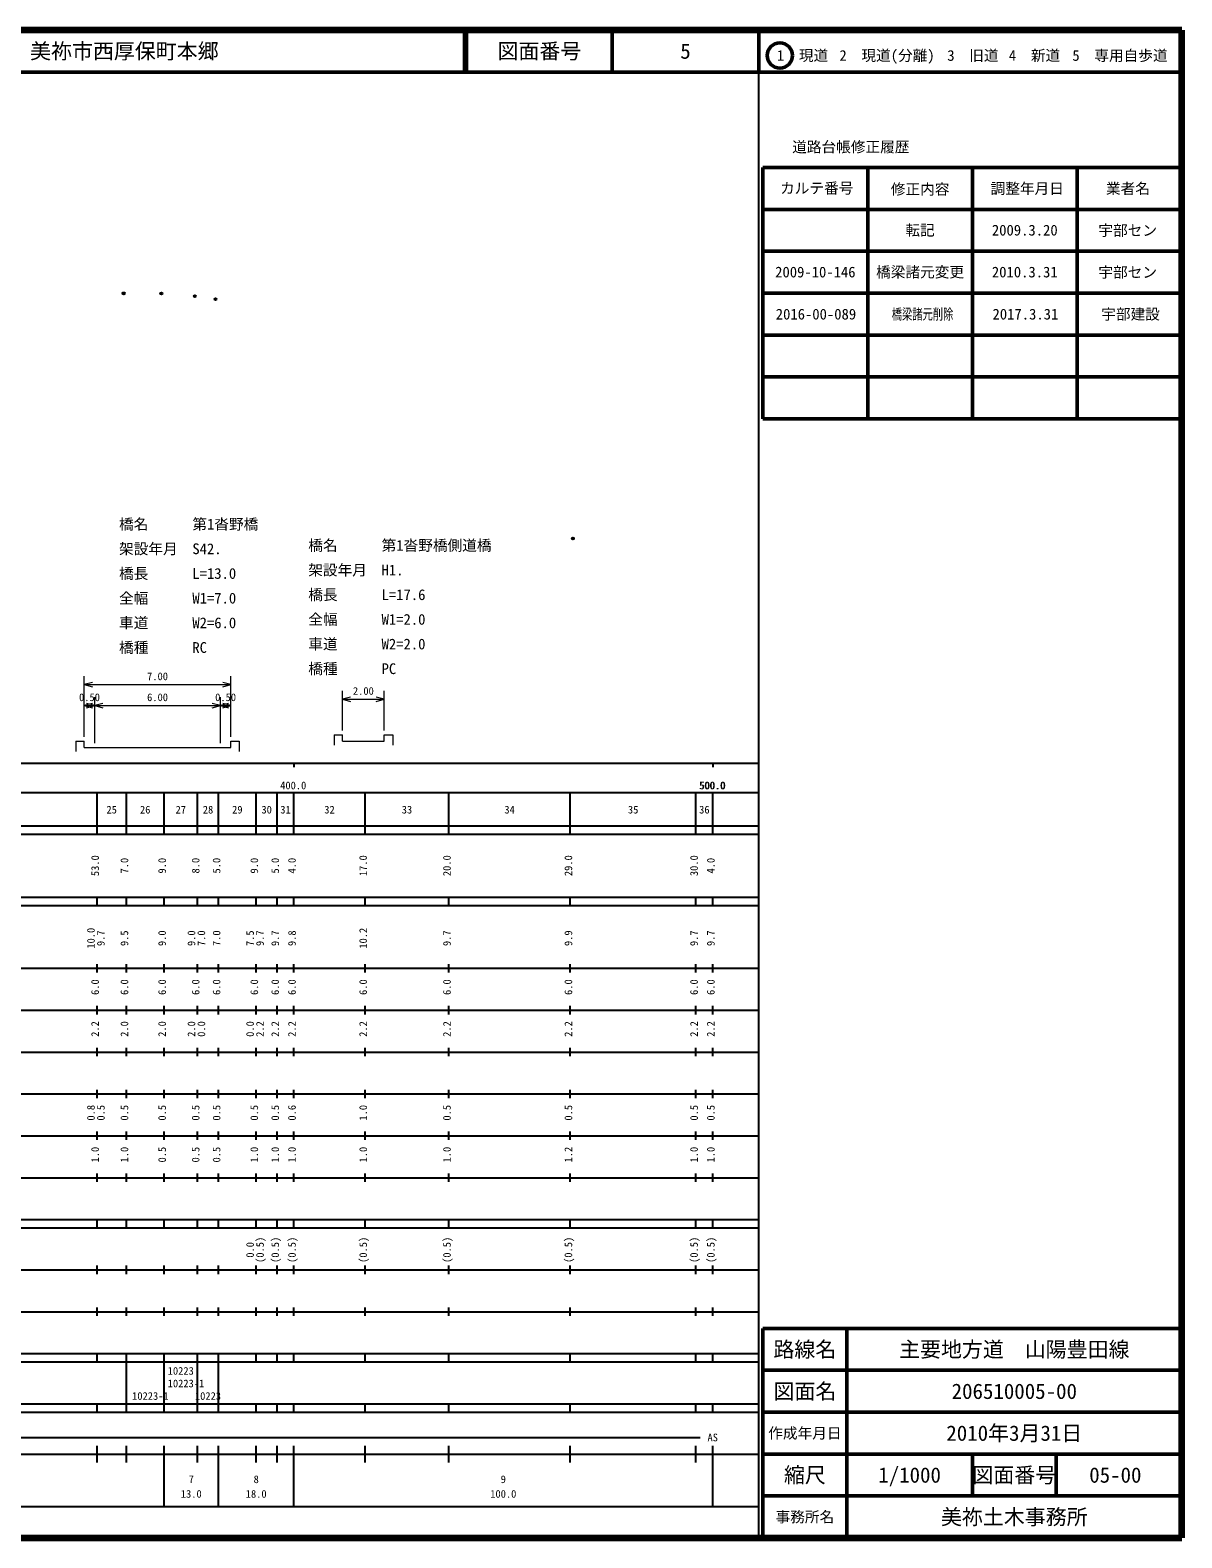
# Model space of a CAD drawing. Units: millimetres on the paper, with parts at other scales. Extents: x 40 to 680, y 20 to 380.
# Drawn here: x 405 to 680, y 20 to 380 of the extents above; entities that cross this region are included whole.
import ezdxf
from ezdxf.enums import TextEntityAlignment as Align

# ---------------------------------------------------------------- set-up
doc = ezdxf.new("R2010")
doc.units = ezdxf.units.MM
doc.header["$PDMODE"] = 32
doc.header["$PDSIZE"] = 0.5
for name, color, linetype in [('M-TTL-TXT', 7, 'Continuous'), ('S-OTRS', 6, 'Continuous'), ('S-TTL-TXT', 7, 'Continuous')]:
    doc.layers.add(name, color=color, linetype=linetype)
for name, color, linetype, lineweight in [('S-STR-HTXT', 7, 'Continuous', 13), ('S-TTL', 2, 'Continuous', 140), ('S-TTL-BAND', 7, 'Continuous', 25), ('S-TTL-FRAM', 2, 'Continuous', 50), ('S-TTL-LINE', 7, 'Continuous', 50)]:
    doc.layers.add(name, color=color, linetype=linetype, lineweight=lineweight)
doc.styles.add('ＭＳ ゴシック', font='')
doc.styles.get('ＭＳ ゴシック').set_extended_font_data('MS Gothic')

msp = doc.modelspace()

# ---------------------------------------------------------------- linework, layer by layer
at = {"layer": 'S-OTRS'}
for p in [(427.364, 317.144), (436.364, 317.102), (444.347, 316.479), (449.293, 315.754), (534.627, 258.627)]:
    msp.add_point(p, dxfattribs=at)
at = {"layer": 'S-STR-HTXT'}
for p, q in [((417.95, 211.24), (417.95, 225.74)), ((419.882, 224.258), (417.95, 223.74)), ((417.95, 223.74), (452.95, 223.74)), ((417.95, 223.74), (419.882, 223.222)), ((452.95, 223.74), (451.019, 224.258)), ((451.019, 223.222), (452.95, 223.74)), ((452.95, 211.24), (452.95, 225.74)), ((420.45, 209.74), (420.45, 220.74)), ((450.45, 209.74), (450.45, 220.74)), ((479.588, 212.75), (479.588, 222.25)), ((481.52, 220.767), (479.588, 220.25)), ((479.588, 220.25), (489.588, 220.25)), ((479.588, 220.25), (481.52, 219.732)), ((489.588, 220.25), (487.656, 220.767)), ((487.656, 219.732), (489.588, 220.25)), ((489.588, 212.75), (489.588, 222.25)), ((419.882, 219.258), (417.95, 218.74)), ((417.95, 218.74), (420.45, 218.74)), ((417.95, 218.74), (419.882, 218.222)), ((420.45, 218.74), (418.519, 219.258)), ((418.519, 218.222), (420.45, 218.74)), ((422.382, 219.258), (420.45, 218.74)), ((420.45, 218.74), (450.45, 218.74)), ((420.45, 218.74), (422.382, 218.222)), ((450.45, 218.74), (448.519, 219.258)), ((448.519, 218.222), (450.45, 218.74)), ((452.382, 219.258), (450.45, 218.74)), ((450.45, 218.74), (452.95, 218.74)), ((450.45, 218.74), (452.382, 218.222)), ((452.95, 218.74), (451.019, 219.258)), ((451.019, 218.222), (452.95, 218.74)), ((415.95, 210.24), (417.95, 210.24)), ((415.95, 210.24), (415.95, 207.74)), ((417.95, 208.74), (417.95, 210.24)), ((452.95, 208.74), (452.95, 210.24)), ((452.95, 210.24), (454.95, 210.24)), ((454.95, 210.24), (454.95, 207.74)), ((477.588, 211.75), (479.588, 211.75)), ((477.588, 211.75), (477.588, 209.25)), ((479.588, 210.25), (479.588, 211.75)), ((479.588, 210.25), (489.588, 210.25)), ((489.588, 210.25), (489.588, 211.75)), ((489.588, 211.75), (491.588, 211.75)), ((491.588, 211.75), (491.588, 209.25)), ((417.95, 208.74), (420.45, 208.74)), ((420.45, 208.74), (450.45, 208.74)), ((450.45, 208.74), (452.95, 208.74))]:
    msp.add_line(p, q, dxfattribs=at)
at = {"layer": 'S-TTL'}
for p, q in [((680, 380), (40, 380)), ((680, 20), (680, 380)), ((40, 20), (680, 20))]:
    msp.add_line(p, q, dxfattribs=at)
at = {"layer": 'S-TTL-BAND'}
for p, q in [((579, 20), (579, 370)), ((40, 205), (579, 205)), ((468, 205), (468, 204)), ((568, 205), (568, 204)), ((68, 198), (579, 198)), ((421, 188), (421, 198)), ((428, 188), (428, 198)), ((437, 188), (437, 198)), ((445, 188), (445, 198)), ((450, 188), (450, 198)), ((459, 188), (459, 198)), ((464, 188), (464, 198)), ((468, 188), (468, 198)), ((485, 188), (485, 198)), ((505, 188), (505, 198)), ((534, 188), (534, 198)), ((564, 188), (564, 198)), ((568, 188), (568, 198)), ((40, 190), (579, 190)), ((40, 188), (579, 188)), ((40, 173), (579, 173)), ((421, 171), (421, 173)), ((428, 171), (428, 173)), ((437, 171), (437, 173)), ((445, 171), (445, 173)), ((450, 171), (450, 173)), ((459, 171), (459, 173)), ((464, 171), (464, 173)), ((468, 171), (468, 173)), ((485, 171), (485, 173)), ((505, 171), (505, 173)), ((534, 171), (534, 173)), ((564, 171), (564, 173)), ((568, 171), (568, 173)), ((40, 171), (579, 171)), ((40, 156), (579, 156)), ((421, 155), (421, 157)), ((428, 155), (428, 157)), ((437, 155), (437, 157)), ((445, 155), (445, 157)), ((450, 155), (450, 157)), ((459, 155), (459, 157)), ((464, 155), (464, 157)), ((468, 155), (468, 157)), ((485, 155), (485, 157)), ((505, 155), (505, 157)), ((534, 155), (534, 157)), ((564, 155), (564, 157)), ((568, 155), (568, 157)), ((46, 146), (579, 146)), ((421, 145), (421, 147)), ((428, 145), (428, 147)), ((437, 145), (437, 147)), ((445, 145), (445, 147)), ((450, 145), (450, 147)), ((459, 145), (459, 147)), ((464, 145), (464, 147)), ((468, 145), (468, 147)), ((485, 145), (485, 147)), ((505, 145), (505, 147)), ((534, 145), (534, 147)), ((564, 145), (564, 147)), ((568, 145), (568, 147)), ((421, 135), (421, 137)), ((428, 135), (428, 137)), ((437, 135), (437, 137)), ((445, 135), (445, 137)), ((450, 135), (450, 137)), ((459, 135), (459, 137)), ((464, 135), (464, 137)), ((468, 135), (468, 137)), ((485, 135), (485, 137)), ((505, 135), (505, 137)), ((534, 135), (534, 137)), ((564, 135), (564, 137)), ((568, 135), (568, 137)), ((52, 136), (579, 136)), ((46, 126), (579, 126)), ((421, 125), (421, 127)), ((428, 125), (428, 127)), ((437, 125), (437, 127)), ((445, 125), (445, 127)), ((450, 125), (450, 127)), ((459, 125), (459, 127)), ((464, 125), (464, 127)), ((468, 125), (468, 127)), ((485, 125), (485, 127)), ((505, 125), (505, 127)), ((534, 125), (534, 127)), ((564, 125), (564, 127)), ((568, 125), (568, 127)), ((52, 116), (579, 116)), ((421, 115), (421, 117)), ((428, 115), (428, 117)), ((437, 115), (437, 117)), ((445, 115), (445, 117)), ((450, 115), (450, 117)), ((459, 115), (459, 117)), ((464, 115), (464, 117)), ((468, 115), (468, 117)), ((485, 115), (485, 117)), ((505, 115), (505, 117)), ((534, 115), (534, 117)), ((564, 115), (564, 117)), ((568, 115), (568, 117)), ((46, 106), (579, 106)), ((421, 105), (421, 107)), ((428, 105), (428, 107)), ((437, 105), (437, 107)), ((445, 105), (445, 107)), ((450, 105), (450, 107)), ((459, 105), (459, 107)), ((464, 105), (464, 107)), ((468, 105), (468, 107)), ((485, 105), (485, 107)), ((505, 105), (505, 107)), ((534, 105), (534, 107)), ((564, 105), (564, 107)), ((568, 105), (568, 107)), ((40, 96), (579, 96)), ((40, 94), (579, 94)), ((421, 94), (421, 96)), ((428, 94), (428, 96)), ((437, 94), (437, 96)), ((445, 94), (445, 96)), ((450, 94), (450, 96)), ((459, 94), (459, 96)), ((464, 94), (464, 96)), ((468, 94), (468, 96)), ((485, 94), (485, 96)), ((505, 94), (505, 96)), ((534, 94), (534, 96)), ((564, 94), (564, 96)), ((568, 94), (568, 96)), ((49, 84), (579, 84)), ((421, 83), (421, 85)), ((428, 83), (428, 85)), ((437, 83), (437, 85)), ((445, 83), (445, 85)), ((450, 83), (450, 85)), ((459, 83), (459, 85)), ((464, 83), (464, 85)), ((468, 83), (468, 85)), ((485, 83), (485, 85)), ((505, 83), (505, 85)), ((534, 83), (534, 85)), ((564, 83), (564, 85)), ((568, 83), (568, 85)), ((40, 74), (579, 74)), ((421, 73), (421, 75)), ((428, 73), (428, 75)), ((437, 73), (437, 75)), ((445, 73), (445, 75)), ((450, 73), (450, 75)), ((459, 73), (459, 75)), ((464, 73), (464, 75)), ((468, 73), (468, 75)), ((485, 73), (485, 75)), ((505, 73), (505, 75)), ((534, 73), (534, 75)), ((564, 73), (564, 75)), ((568, 73), (568, 75)), ((40, 64), (579, 64)), ((40, 62), (579, 62)), ((421, 62), (421, 64)), ((428, 62), (428, 64)), ((428, 52), (428, 62)), ((437, 62), (437, 64)), ((437, 52), (437, 62)), ((437, 52), (437, 62)), ((445, 62), (445, 64)), ((445, 52), (445, 62)), ((445, 52), (445, 62)), ((450, 62), (450, 64)), ((450, 52), (450, 62)), ((459, 62), (459, 64)), ((464, 62), (464, 64)), ((468, 62), (468, 64)), ((485, 62), (485, 64)), ((505, 62), (505, 64)), ((534, 62), (534, 64)), ((564, 62), (564, 64)), ((568, 62), (568, 64)), ((40, 52), (579, 52)), ((421, 50), (421, 52)), ((428, 50), (428, 52)), ((437, 50), (437, 52)), ((445, 50), (445, 52)), ((450, 50), (450, 52)), ((459, 50), (459, 52)), ((464, 50), (464, 52)), ((468, 50), (468, 52)), ((485, 50), (485, 52)), ((505, 50), (505, 52)), ((534, 50), (534, 52)), ((564, 50), (564, 52)), ((568, 50), (568, 52)), ((40, 50), (579, 50)), ((71, 44), (565, 44)), ((40, 40), (579, 40)), ((421, 38), (421, 42)), ((428, 38), (428, 42)), ((437, 27.5), (437, 42)), ((445, 38), (445, 42)), ((450, 27.5), (450, 42)), ((459, 38), (459, 42)), ((464, 38), (464, 42)), ((468, 27.5), (468, 42)), ((485, 38), (485, 42)), ((505, 38), (505, 42)), ((534, 38), (534, 42)), ((564, 38), (564, 42)), ((568, 27.5), (568, 42)), ((68, 27.5), (579, 27.5))]:
    msp.add_line(p, q, dxfattribs=at)
at = {"layer": 'S-TTL-FRAM'}
for p, q in [((580, 347.197), (580, 287.197)), ((580, 347.197), (680, 347.197)), ((580, 287.197), (680, 287.197)), ((680, 70), (580, 70)), ((580, 70), (580, 20))]:
    msp.add_line(p, q, dxfattribs=at)
at = {"layer": 'S-TTL-LINE'}
for p, q in [((508.747, 380), (508.747, 370)), ((509.247, 380), (509.247, 370)), ((543.997, 380), (543.997, 370)), ((579, 380), (579, 370)), ((40, 370), (680, 370)), ((605, 347.197), (605, 287.197)), ((630, 347.197), (630, 287.197)), ((655, 347.197), (655, 287.197)), ((580, 337.197), (680, 337.197)), ((580, 327.197), (680, 327.197)), ((580, 317.197), (680, 317.197)), ((580, 307.197), (680, 307.197)), ((580, 297.197), (680, 297.197)), ((600, 70), (600, 20)), ((680, 60), (580, 60)), ((680, 50), (580, 50)), ((680, 40), (580, 40)), ((630, 40), (630, 30)), ((650, 40), (650, 30)), ((680, 30), (580, 30))]:
    msp.add_line(p, q, dxfattribs=at)
msp.add_circle((584.031, 373.958), 3, dxfattribs=at)

# ---------------------------------------------------------------- texts
at = {"layer": 'M-TTL-TXT', "style": 'ＭＳ ゴシック'}
for s, p in [('2016-00-089', (583.046, 310.138)), ('2017.3.31', (634.796, 310.138))]:
    msp.add_text(s, height=2.566, dxfattribs=at).set_placement(p, align=Align.BOTTOM_LEFT)
at = {"layer": 'M-TTL-TXT', "style": 'ＭＳ ゴシック', "width": 0.7}
msp.add_text('橋梁諸元削除', height=2.566, dxfattribs=at).set_placement((610.749, 310.138), align=Align.BOTTOM_LEFT)
at = {"layer": 'M-TTL-TXT', "style": 'ＭＳ ゴシック'}
msp.add_text('宇部建設', height=2.566, dxfattribs=at).set_placement((667.758, 310.138), align=Align.BOTTOM_CENTER)
at = {"layer": 'S-STR-HTXT', "style": 'ＭＳ ゴシック'}
for s, p in [('橋名\u3000\u3000\u3000第1沓野橋', (426.256, 259.998)), ('架設年月\u3000S42.', (426.256, 254.107)), ('橋名\u3000\u3000\u3000第1沓野橋側道橋', (471.436, 254.932)), ('架設年月\u3000H1.', (471.436, 249.041)), ('橋長\u3000\u3000\u3000L=13.0', (426.256, 248.216)), ('全幅\u3000\u3000\u3000W1=7.0', (426.256, 242.324)), ('橋長\u3000\u3000\u3000L=17.6', (471.436, 243.15)), ('車道\u3000\u3000\u3000W2=6.0', (426.256, 236.433)), ('全幅\u3000\u3000\u3000W1=2.0', (471.436, 237.259)), ('橋種\u3000\u3000\u3000RC', (426.256, 230.542)), ('車道\u3000\u3000\u3000W2=2.0', (471.436, 231.368)), ('橋種\u3000\u3000\u3000PC', (471.436, 225.477))]:
    msp.add_text(s, height=2.566, dxfattribs=at).set_placement(p, align=Align.BOTTOM_LEFT)
for s, p in [('7.00', (435.45, 224.24)), ('0.50', (419.2, 219.24)), ('6.00', (435.45, 219.24)), ('0.50', (451.7, 219.24)), ('2.00', (484.588, 220.75))]:
    msp.add_text(s, height=1.833, dxfattribs=at).set_placement(p, align=Align.BOTTOM_CENTER)
at = {"layer": 'S-TTL-BAND', "style": 'ＭＳ ゴシック'}
for s, p in [('400.0', (467.844, 198.195)), ('500.0', (567.844, 198.195)), ('500.0', (568, 198.195)), ('25', (424.5, 192.405)), ('26', (432.5, 192.405)), ('27', (441, 192.405)), ('28', (447.5, 192.405)), ('29', (454.5, 192.405)), ('30', (461.5, 192.405)), ('31', (466, 192.405)), ('32', (476.5, 192.405)), ('33', (495, 192.405)), ('34', (519.5, 192.405)), ('35', (549, 192.405)), ('36', (566, 192.405)), ('AS', (568, 42.5)), ('7', (443.5, 32.523)), ('8', (459, 32.523)), ('9', (518, 32.523)), ('13.0', (443.5, 29.033)), ('18.0', (459, 29.033)), ('100.0', (518, 29.033))]:
    msp.add_text(s, height=1.833, dxfattribs=at).set_placement(p, align=Align.BOTTOM_CENTER)
for s, p in [('53.0', (422, 180.5)), ('7.0', (429, 180.5)), ('9.0', (438, 180.5)), ('8.0', (446, 180.5)), ('5.0', (451, 180.5)), ('9.0', (460, 180.5)), ('5.0', (465, 180.5)), ('4.0', (469, 180.5)), ('17.0', (486, 180.5)), ('20.0', (506, 180.5)), ('29.0', (535, 180.5)), ('30.0', (565, 180.5)), ('4.0', (569, 180.5)), ('10.0', (421, 163.174)), ('9.7', (423.37, 163.174)), ('9.5', (429, 163.174)), ('9.0', (438, 163.174)), ('9.0', (445, 163.174)), ('7.0', (447.37, 163.174)), ('7.0', (451, 163.174)), ('7.5', (459, 163.174)), ('9.7', (461.37, 163.174)), ('9.7', (465, 163.174)), ('9.8', (469, 163.174)), ('10.2', (486, 163.174)), ('9.7', (506, 163.174)), ('9.9', (535, 163.174)), ('9.7', (565, 163.174)), ('9.7', (569, 163.174)), ('6.0', (422, 151.5)), ('6.0', (429, 151.5)), ('6.0', (438, 151.5)), ('6.0', (446, 151.5)), ('6.0', (451, 151.5)), ('6.0', (460, 151.5)), ('6.0', (465, 151.5)), ('6.0', (469, 151.5)), ('6.0', (486, 151.5)), ('6.0', (506, 151.5)), ('6.0', (535, 151.5)), ('6.0', (565, 151.5)), ('6.0', (569, 151.5)), ('2.2', (422, 141.5)), ('2.0', (429, 141.5)), ('2.0', (438, 141.5)), ('2.0', (445, 141.5)), ('0.0', (447.37, 141.5)), ('0.0', (459, 141.5)), ('2.2', (461.37, 141.5)), ('2.2', (465, 141.5)), ('2.2', (469, 141.5)), ('2.2', (486, 141.5)), ('2.2', (506, 141.5)), ('2.2', (535, 141.5)), ('2.2', (565, 141.5)), ('2.2', (569, 141.5)), ('0.8', (421, 121.5)), ('0.5', (423.37, 121.5)), ('0.5', (429, 121.5)), ('0.5', (438, 121.5)), ('0.5', (446, 121.5)), ('0.5', (451, 121.5)), ('0.5', (460, 121.5)), ('0.5', (465, 121.5)), ('0.6', (469, 121.5)), ('1.0', (486, 121.5)), ('0.5', (506, 121.5)), ('0.5', (535, 121.5)), ('0.5', (565, 121.5)), ('0.5', (569, 121.5)), ('1.0', (422, 111.5)), ('1.0', (429, 111.5)), ('0.5', (438, 111.5)), ('0.5', (446, 111.5)), ('0.5', (451, 111.5)), ('1.0', (460, 111.5)), ('1.0', (465, 111.5)), ('1.0', (469, 111.5)), ('1.0', (486, 111.5)), ('1.0', (506, 111.5)), ('1.2', (535, 111.5)), ('1.0', (565, 111.5)), ('1.0', (569, 111.5)), ('0.0', (459, 88.764)), ('(0.5)', (461.37, 88.764)), ('(0.5)', (465, 88.764)), ('(0.5)', (469, 88.764)), ('(0.5)', (486, 88.764)), ('(0.5)', (506, 88.764)), ('(0.5)', (535, 88.764)), ('(0.5)', (565, 88.764)), ('(0.5)', (569, 88.764))]:
    msp.add_text(s, height=1.833, rotation=90, dxfattribs=at).set_placement(p, align=Align.BOTTOM_CENTER)
for s, p in [('10223', (437.875, 58.405)), ('10223-1', (437.875, 55.405)), ('10223-1', (429.375, 52.405)), ('10223', (444.375, 52.405))]:
    msp.add_text(s, height=1.833, dxfattribs=at).set_placement(p, align=Align.BOTTOM_LEFT)
at = {"layer": 'S-TTL-TXT', "style": 'ＭＳ ゴシック'}
msp.add_text('美祢市西厚保町本郷', height=3.666, dxfattribs=at).set_placement((405.024, 375), align=Align.MIDDLE_LEFT)
for s, height, p in [('図面番号', 3.666, (526.622, 375)), ('5', 3.666, (561.497, 375)), ('1\u3000現道', 2.566, (589.448, 373.958)), ('2\u3000現道(分離)', 2.566, (609.619, 373.958)), ('3\u3000旧道', 2.566, (630.121, 373.958)), ('4\u3000新道', 2.566, (644.824, 373.958)), ('5\u3000専用自歩道', 2.566, (665.228, 373.958)), ('道路台帳修正履歴', 2.566, (600.968, 352.113)), ('カルテ番号', 2.566, (592.839, 342.277)), ('修正内容', 2.566, (617.509, 342.023)), ('調整年月日', 2.566, (643.089, 342.197)), ('業者名', 2.566, (667.134, 342.197)), ('転記', 2.566, (617.5, 332.245)), ('2009.3.20', 2.566, (642.5, 332.245)), ('宇部セン', 2.566, (667.077, 332.189)), ('2009-10-146', 2.566, (592.5, 322.245)), ('橋梁諸元変更', 2.566, (617.5, 322.245)), ('2010.3.31', 2.566, (642.5, 322.245)), ('宇部セン', 2.566, (667.077, 322.189)), ('路線名', 3.666, (590, 65)), ('路線名', 3.666, (590, 65)), ('主要地方道\u3000山陽豊田線', 3.666, (640, 65)), ('図面名', 3.666, (590, 55)), ('図面名', 3.666, (590, 55)), ('206510005-00', 3.666, (640, 55)), ('2010年3月31日', 3.666, (640, 45)), ('作成年月日', 2.566, (590, 45)), ('作成年月日', 2.566, (590, 45)), ('縮尺', 3.666, (590, 35)), ('縮尺', 3.666, (590, 35)), ('1/1000', 3.666, (615, 35)), ('図面番号', 3.666, (640, 35)), ('図面番号', 3.666, (640, 35)), ('05-00', 3.666, (664.125, 35)), ('事務所名', 2.566, (590, 25)), ('事務所名', 2.566, (590, 25)), ('美祢土木事務所', 3.666, (640, 25))]:
    msp.add_text(s, height=height, dxfattribs=at).set_placement(p, align=Align.MIDDLE_CENTER)

doc.saveas('drawing.dxf')
